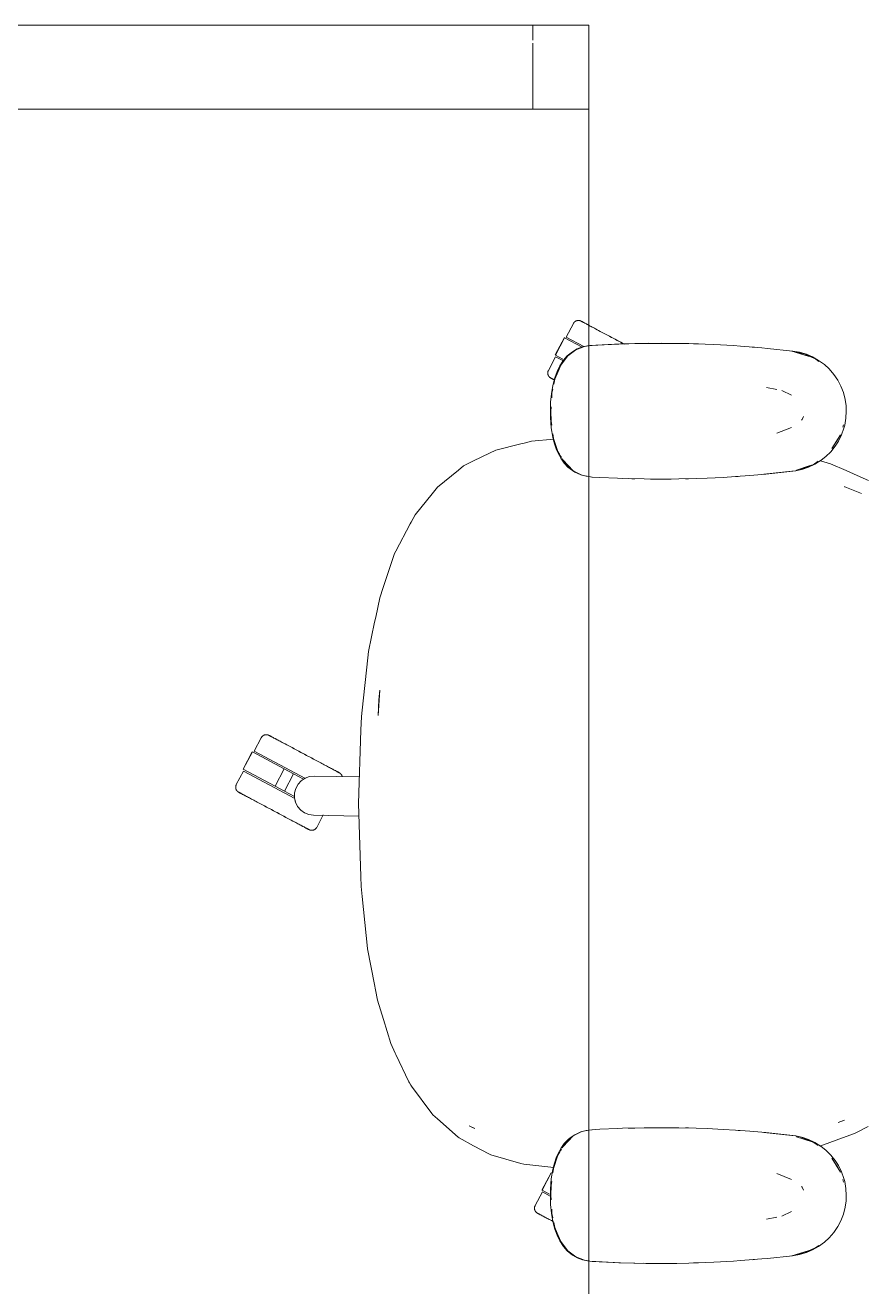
# Model space of a CAD drawing. Header units: millimetres. Extents: x 155927 to 295199, y -4084 to 97293.
# Drawn here: x 162570 to 163170, y 10082 to 10983 of the extents above; entities that cross this region are included whole.
import ezdxf

# ---------------------------------------------------------------- set-up
doc = ezdxf.new("R2010")
doc.units = ezdxf.units.MM
doc.header["$MEASUREMENT"] = 0
doc.layers.add('G-IMPT', color=8, linetype='CONTINUOUS', lineweight=9)
doc.layers.add('I-FURN', color=8, linetype='CONTINUOUS', lineweight=9)

msp = doc.modelspace()

# ---------------------------------------------------------------- linework, layer by layer
at = {"layer": 'G-IMPT'}
for p, q in [((162973.53, 10754.06), (162971.88, 10753.81)), ((162995.31, 10755.15), (162973.53, 10754.06)), ((162994.1, 10755.11), (162973.53, 10754.06)), ((162973.53, 10754.06), (162975.13, 10754.17)), ((162995.31, 10755.15), (162975.13, 10754.17)), ((163015.5, 10755.61), (162994.1, 10755.11)), ((163005.66, 10755.45), (162994.1, 10755.11)), ((162994.1, 10755.11), (162995.31, 10755.15)), ((163015.5, 10755.61), (162995.31, 10755.15)), ((163005.66, 10755.45), (163024.89, 10755.65)), ((163015.5, 10755.61), (163005.66, 10755.45)), ((163035.68, 10755.57), (163005.66, 10755.45)), ((163013.46, 10755.59), (163011.55, 10755.52)), ((163015.5, 10755.57), (163013.46, 10755.59)), ((163035.68, 10755.57), (163015.5, 10755.61)), ((163035.68, 10755.57), (163024.89, 10755.65)), ((163035.68, 10755.57), (163044.1, 10755.4)), ((163055.86, 10755.01), (163044.1, 10755.4)), ((163049.04, 10755.26), (163047.54, 10755.28)), ((163050.97, 10755.15), (163049.04, 10755.26)), ((163055.86, 10755.01), (163061.88, 10754.76)), ((163076.02, 10753.95), (163061.88, 10754.76)), ((162957.84, 10746.76), (162952.63, 10739.97)), ((162954.66, 10743.53), (162957.32, 10746.57)), ((162961.06, 10749.64), (162957.32, 10746.57)), ((162963.47, 10750.93), (162957.84, 10746.76)), ((162964.5, 10751.6), (162961.06, 10749.64)), ((162969.66, 10753.34), (162963.47, 10750.93)), ((162964.5, 10751.6), (162968.14, 10752.99)), ((162969.49, 10753.36), (162968.14, 10752.99)), ((162969.49, 10753.36), (162971.88, 10753.81)), ((162969.66, 10753.34), (162972.83, 10753.82)), ((163081.11, 10753.62), (163076.02, 10753.95)), ((163081.11, 10753.62), (163096.17, 10752.37)), ((163089.29, 10752.97), (163090.97, 10752.8)), ((163096.17, 10752.37), (163100.3, 10752.03)), ((163100.3, 10752.03), (163118.22, 10750.12)), ((163117.71, 10750.12), (163130.17, 10746.29)), ((163117.71, 10750.12), (163121.03, 10749.21)), ((163118.22, 10750.12), (163123.27, 10749.23)), ((163126.68, 10748.08), (163118.28, 10749.99)), ((163130.17, 10746.29), (163121.03, 10749.21)), ((163128.13, 10747.76), (163123.27, 10749.23)), ((163126.68, 10748.08), (163134.74, 10744.34)), ((163132.37, 10745.95), (163128.13, 10747.76)), ((163132.37, 10745.95), (163136.81, 10743.44)), ((162952, 10739.48), (162950.02, 10735.41)), ((162952.63, 10739.97), (162950.79, 10735.58)), ((162952, 10739.48), (162954.66, 10743.53)), ((163136.85, 10742.75), (163134.74, 10744.34)), ((163140.89, 10740.44), (163136.81, 10743.44)), ((163140.89, 10740.44), (163144.33, 10737.28)), ((163147.65, 10733.44), (163144.33, 10737.28)), ((162948.43, 10731.07), (162947, 10725.59)), ((162948.46, 10729.96), (162947.75, 10726.49)), ((162948.43, 10731.07), (162950.02, 10735.41)), ((162948.46, 10729.96), (162950.79, 10735.58)), ((163150.48, 10729.27), (163147.65, 10733.44)), ((163150.48, 10729.27), (163152.67, 10725.11)), ((162946, 10719.66), (162945.44, 10713.51)), ((162946, 10719.66), (162947, 10725.59)), ((162946.42, 10720), (162946.22, 10716.79)), ((162947.03, 10722.98), (162946.42, 10720)), ((163099.51, 10724.15), (163106.94, 10722.58)), ((163117.34, 10718.55), (163110.56, 10721.82)), ((163152.67, 10725.11), (163154.51, 10720.4)), ((163155.77, 10715.53), (163154.51, 10720.4)), ((162945.26, 10707.17), (162945.44, 10713.51)), ((162945.82, 10710.28), (162945.63, 10707.17)), ((163155.77, 10715.53), (163156.42, 10711.02)), ((163156.59, 10707.17), (163156.42, 10711.02)), ((162945.35, 10702.66), (162945.26, 10707.17)), ((162945.35, 10702.66), (162945.92, 10695.35)), ((162945.86, 10700.01), (162945.63, 10707.17)), ((162945.86, 10700.01), (162946.26, 10697.22)), ((163124.96, 10701.12), (163124.66, 10700.67)), ((163125.97, 10703.34), (163124.96, 10701.12)), ((163156.29, 10702.13), (163155.41, 10697.18)), ((163156.59, 10707.17), (163156.29, 10702.13)), ((162947.04, 10688.59), (162945.92, 10695.35)), ((162947.13, 10691.04), (162947.59, 10687.75)), ((163107.01, 10691.45), (163117.43, 10695.6)), ((163153.14, 10690.28), (163154.85, 10695.05)), ((163154.15, 10695.83), (163154.67, 10697.52)), ((163155.41, 10697.18), (163154.85, 10695.05)), ((162906.24, 10679.4), (162924.18, 10683.8)), ((162924.18, 10683.8), (162926.55, 10684.38)), ((162931.84, 10685.68), (162926.55, 10684.38)), ((162947.72, 10687.13), (162931.84, 10685.68)), ((162948.02, 10684.66), (162947.04, 10688.59)), ((162947.59, 10687.75), (162950.62, 10678.35)), ((162948.02, 10684.66), (162949.76, 10679.57)), ((163145.44, 10678.25), (163148.63, 10682.22)), ((163152.49, 10690.38), (163146.17, 10680.43)), ((163150.33, 10686.7), (163146.17, 10680.43)), ((163150.9, 10685.77), (163148.63, 10682.22)), ((163152.49, 10690.38), (163150.33, 10686.7)), ((163153.14, 10690.28), (163150.9, 10685.77)), ((162901.88, 10677.25), (162890.41, 10671.61)), ((162901.88, 10677.25), (162906.24, 10679.4)), ((162949.76, 10679.57), (162951.96, 10674.94)), ((162950.62, 10678.35), (162952.09, 10675.9)), ((162951.96, 10674.94), (162952.77, 10673.56)), ((162952.37, 10675.43), (162953.23, 10673.99)), ((162955.21, 10670.11), (162952.77, 10673.56)), ((162953.7, 10673.21), (162955.58, 10670.05)), ((163141.84, 10674.7), (163138.53, 10672.08)), ((163145.44, 10678.25), (163141.84, 10674.7)), ((162879.59, 10665.11), (162864.64, 10652.94)), ((162879.59, 10665.11), (162883.24, 10668.08)), ((162883.24, 10668.08), (162890.41, 10671.61)), ((162954.39, 10672.14), (162955.67, 10670.67)), ((162954.39, 10672.14), (162961.29, 10664.75)), ((162958.08, 10667.06), (162955.21, 10670.11)), ((162955.58, 10670.05), (162961.29, 10664.75)), ((162955.8, 10670.52), (162958.88, 10666.98)), ((162958.08, 10667.06), (162959.4, 10665.93)), ((162961.29, 10664.75), (162958.88, 10666.98)), ((162962.62, 10663.72), (162959.4, 10665.93)), ((162963.53, 10663.64), (162961.29, 10664.75)), ((163120.53, 10664.55), (163097.57, 10662.1)), ((163097.57, 10662.1), (163117.71, 10664.22)), ((163120.53, 10664.55), (163099.09, 10662.2)), ((163120.53, 10664.55), (163117.71, 10664.22)), ((163120.53, 10664.55), (163125.49, 10665.71)), ((163120.6, 10664.77), (163123.66, 10665.35)), ((163132.88, 10668.95), (163121.03, 10665.14)), ((163130.17, 10668.05), (163121.03, 10665.14)), ((163123.66, 10665.35), (163131.84, 10668.55)), ((163129.62, 10667.16), (163125.49, 10665.71)), ((163134.2, 10669.35), (163129.62, 10667.16)), ((163132.88, 10668.95), (163130.17, 10668.05)), ((163132.17, 10668.68), (163132.88, 10668.95)), ((163132.88, 10668.95), (163136.46, 10671.38)), ((163134.2, 10669.35), (163138.53, 10672.08)), ((163145.36, 10669.63), (163138.21, 10671.7)), ((163145.36, 10669.63), (163156.49, 10664.78)), ((163156.49, 10664.78), (163164.32, 10661.36)), ((162962.62, 10663.72), (162966.95, 10661.74)), ((162963.53, 10663.64), (162967.79, 10661.54)), ((162970.9, 10660.67), (162966.95, 10661.74)), ((162967.79, 10661.54), (162972.83, 10660.6)), ((162972.83, 10660.43), (162970.9, 10660.67)), ((162972.83, 10660.6), (162975.13, 10660.17)), ((162974.91, 10660.17), (162972.83, 10660.43)), ((162980.57, 10659.89), (162974.91, 10660.17)), ((162980.57, 10659.89), (162993.13, 10659.27)), ((162996.68, 10659.15), (162993.13, 10659.27)), ((163012.35, 10658.77), (162996.68, 10659.15)), ((163000.72, 10659.06), (163003.4, 10658.95)), ((163005.62, 10658.95), (163003.4, 10658.95)), ((163012.35, 10658.77), (163016.86, 10658.72)), ((163016.86, 10658.72), (163031.57, 10658.73)), ((163037.04, 10658.8), (163031.57, 10658.73)), ((163037.04, 10658.8), (163049.35, 10659.09)), ((163043.82, 10658.93), (163041.74, 10658.93)), ((163057.23, 10659.39), (163049.35, 10659.09)), ((163057.23, 10659.39), (163068.54, 10659.93)), ((163077.41, 10660.49), (163068.54, 10659.93)), ((163077.41, 10660.49), (163087.69, 10661.22)), ((163079.45, 10660.62), (163077.55, 10660.53)), ((163079.45, 10660.62), (163080.87, 10660.76)), ((163099.09, 10662.2), (163087.69, 10661.22)), ((163164.32, 10661.36), (163172.49, 10657.79)), ((162848.68, 10633.14), (162860.88, 10648.27)), ((162864.64, 10652.94), (162860.88, 10648.27)), ((163155.26, 10653.35), (163155.53, 10653.25)), ((163167.38, 10648.33), (163155.53, 10653.25)), ((162845.24, 10626.63), (162845.97, 10628.01)), ((162848.68, 10633.14), (162845.97, 10628.01)), ((162845.24, 10626.63), (162834.94, 10607.12)), ((162825.92, 10581.38), (162834.07, 10605.46)), ((162834.94, 10607.12), (162834.07, 10605.46)), ((162820.53, 10560.12), (162823.4, 10573.94)), ((162825.92, 10581.38), (162823.4, 10573.94)), ((162819.77, 10556.44), (162815.42, 10535.49)), ((162819.77, 10556.44), (162820.53, 10560.12)), ((162810.8, 10493.63), (162814.93, 10531.08)), ((162815.42, 10535.49), (162814.93, 10531.08)), ((162822.2, 10489.79), (162823.45, 10508.07)), ((162823.45, 10508.07), (162822.84, 10501.13)), ((162810.8, 10493.63), (162810.32, 10489.26)), ((162822.2, 10489.79), (162822.84, 10501.13)), ((162810, 10479.32), (162810.32, 10489.26)), ((162810, 10479.32), (162808.29, 10427.14)), ((162808.29, 10427.14), (162809.91, 10374.97)), ((162809.91, 10374.97), (162810.13, 10367.71)), ((162810.87, 10360.65), (162810.13, 10367.71)), ((162814.69, 10323.65), (162810.87, 10360.65)), ((162814.69, 10323.65), (162814.78, 10323.19)), ((162819.64, 10297.81), (162814.78, 10323.19)), ((162819.64, 10297.81), (162820.35, 10294.15)), ((162821.81, 10286.55), (162820.35, 10294.15)), ((162826, 10272.94), (162821.81, 10286.55)), ((162831.32, 10255.67), (162826, 10272.94)), ((162831.32, 10255.67), (162834.51, 10248.9)), ((162834.94, 10247.98), (162834.51, 10248.9)), ((162844.21, 10228.34), (162834.94, 10247.98)), ((162844.21, 10228.34), (162844.63, 10227.63)), ((162845.57, 10226.06), (162844.63, 10227.63)), ((162846.03, 10225.29), (162845.57, 10226.06)), ((162846.03, 10225.29), (162860.6, 10205.79)), ((162860.6, 10205.79), (162861.33, 10204.82)), ((162864.59, 10201.95), (162861.33, 10204.82)), ((162864.59, 10201.95), (162879.37, 10188.93)), ((162887.34, 10196.96), (162891.23, 10195)), ((162887.34, 10196.96), (162889.64, 10195.78)), ((162889.64, 10195.78), (162891.23, 10195)), ((163012.35, 10195.57), (163016.86, 10195.62)), ((163016.86, 10195.62), (163031.57, 10195.61)), ((163037.04, 10195.54), (163031.57, 10195.61)), ((163155.27, 10200.92), (163150.8, 10199.29)), ((163150.8, 10199.29), (163154.68, 10200.66)), ((163155.27, 10200.92), (163154.68, 10200.66)), ((163172.21, 10196.58), (163164.3, 10192.44)), ((162879.37, 10188.93), (162880.04, 10188.35)), ((162890.47, 10182.76), (162880.04, 10188.35)), ((162954.39, 10182.2), (162961.29, 10189.59)), ((162958.08, 10187.28), (162955.21, 10184.23)), ((162955.58, 10184.29), (162961.29, 10189.59)), ((162955.8, 10183.82), (162958.88, 10187.36)), ((162958.08, 10187.28), (162959.4, 10188.41)), ((162961.29, 10189.59), (162958.88, 10187.36)), ((162962.62, 10190.62), (162959.4, 10188.41)), ((162963.53, 10190.7), (162961.29, 10189.59)), ((162962.62, 10190.62), (162966.95, 10192.6)), ((162963.53, 10190.7), (162967.79, 10192.8)), ((162970.9, 10193.67), (162966.95, 10192.6)), ((162967.79, 10192.8), (162972.83, 10193.74)), ((162972.83, 10193.91), (162970.9, 10193.67)), ((162972.83, 10193.74), (162975.13, 10194.17)), ((162974.91, 10194.17), (162972.83, 10193.91)), ((162980.57, 10194.45), (162974.91, 10194.17)), ((162980.57, 10194.45), (162993.13, 10195.07)), ((162996.68, 10195.19), (162993.13, 10195.07)), ((163012.35, 10195.57), (162996.68, 10195.19)), ((163000.72, 10195.28), (163003.4, 10195.39)), ((163005.62, 10195.39), (163003.4, 10195.39)), ((163037.04, 10195.54), (163049.35, 10195.25)), ((163043.82, 10195.41), (163041.74, 10195.41)), ((163057.23, 10194.95), (163049.35, 10195.25)), ((163057.23, 10194.95), (163068.54, 10194.41)), ((163077.41, 10193.85), (163068.54, 10194.41)), ((163077.41, 10193.85), (163087.69, 10193.12)), ((163079.45, 10193.72), (163077.55, 10193.81)), ((163079.45, 10193.72), (163080.87, 10193.58)), ((163099.09, 10192.14), (163087.69, 10193.12)), ((163120.53, 10189.79), (163097.57, 10192.24)), ((163097.57, 10192.24), (163117.71, 10190.12)), ((163120.53, 10189.79), (163099.09, 10192.14)), ((163120.53, 10189.79), (163117.71, 10190.12)), ((163120.53, 10189.79), (163125.49, 10188.63)), ((163120.6, 10189.57), (163123.66, 10188.99)), ((163132.88, 10185.39), (163121.03, 10189.2)), ((163130.17, 10186.29), (163121.03, 10189.2)), ((163123.66, 10188.99), (163131.84, 10185.79)), ((163129.62, 10187.18), (163125.49, 10188.63)), ((163134.2, 10184.99), (163129.62, 10187.18)), ((163137.63, 10182.38), (163156.57, 10189.33)), ((163156.57, 10189.33), (163162.54, 10191.52)), ((163164.3, 10192.44), (163162.54, 10191.52)), ((162901.71, 10176.75), (162890.47, 10182.76)), ((162949.76, 10174.77), (162951.96, 10179.4)), ((162950.62, 10175.99), (162952.09, 10178.44)), ((162951.96, 10179.4), (162952.77, 10180.78)), ((162952.37, 10178.91), (162953.23, 10180.35)), ((162955.21, 10184.23), (162952.77, 10180.78)), ((162953.7, 10181.13), (162955.58, 10184.29)), ((162954.39, 10182.2), (162955.67, 10183.67)), ((163132.88, 10185.39), (163130.17, 10186.29)), ((163132.17, 10185.66), (163132.88, 10185.39)), ((163132.88, 10185.39), (163136.46, 10182.96)), ((163134.2, 10184.99), (163138.53, 10182.26)), ((163141.84, 10179.64), (163138.53, 10182.26)), ((163145.44, 10176.09), (163141.84, 10179.64)), ((162902.82, 10176.16), (162901.71, 10176.75)), ((162924.17, 10170.15), (162902.82, 10176.16)), ((162924.17, 10170.15), (162926.43, 10169.51)), ((162947.71, 10167.1), (162926.43, 10169.51)), ((162948.02, 10169.68), (162947.04, 10165.75)), ((162947.59, 10166.59), (162950.62, 10175.99)), ((162948.02, 10169.68), (162949.76, 10174.77)), ((163145.44, 10176.09), (163148.63, 10172.12)), ((163152.49, 10163.96), (163146.17, 10173.91)), ((163150.33, 10167.64), (163146.17, 10173.91)), ((163150.9, 10168.57), (163148.63, 10172.12)), ((162947.04, 10165.75), (162945.92, 10158.99)), ((162947.13, 10163.3), (162947.59, 10166.59)), ((163107.01, 10162.89), (163117.43, 10158.74)), ((163152.49, 10163.96), (163150.33, 10167.64)), ((163153.14, 10164.06), (163150.9, 10168.57)), ((163153.14, 10164.06), (163154.85, 10159.29)), ((162945.35, 10151.68), (162945.26, 10147.17)), ((162945.35, 10151.68), (162945.92, 10158.99)), ((162945.86, 10154.33), (162945.63, 10147.17)), ((162945.86, 10154.33), (162946.26, 10157.12)), ((163124.96, 10153.22), (163124.66, 10153.67)), ((163125.97, 10150.99), (163124.96, 10153.22)), ((163154.15, 10158.51), (163154.67, 10156.82)), ((163155.41, 10157.16), (163154.85, 10159.29)), ((163156.29, 10152.21), (163155.41, 10157.16)), ((163156.59, 10147.17), (163156.29, 10152.21)), ((162945.26, 10147.17), (162945.44, 10140.83)), ((162945.82, 10144.06), (162945.63, 10147.17)), ((163155.77, 10138.81), (163156.42, 10143.32)), ((163156.59, 10147.17), (163156.42, 10143.32)), ((162946, 10134.68), (162945.44, 10140.83)), ((162946, 10134.68), (162947, 10128.75)), ((162946.42, 10134.34), (162946.22, 10137.55)), ((162947.03, 10131.36), (162946.42, 10134.34)), ((163117.34, 10135.79), (163110.56, 10132.52)), ((163152.67, 10129.23), (163154.51, 10133.94)), ((163155.77, 10138.81), (163154.51, 10133.94)), ((162948.43, 10123.27), (162947, 10128.75)), ((162948.46, 10124.38), (162947.75, 10127.85)), ((162948.46, 10124.38), (162950.79, 10118.76)), ((163099.51, 10130.19), (163106.94, 10131.76)), ((163150.48, 10125.07), (163147.65, 10120.9)), ((163150.48, 10125.07), (163152.67, 10129.23)), ((162948.43, 10123.27), (162950.02, 10118.93)), ((162952, 10114.86), (162950.02, 10118.93)), ((162952.63, 10114.36), (162950.79, 10118.76)), ((162952, 10114.86), (162954.66, 10110.81)), ((163140.89, 10113.9), (163144.33, 10117.06)), ((163147.65, 10120.9), (163144.33, 10117.06)), ((162957.84, 10107.58), (162952.63, 10114.36)), ((162954.66, 10110.81), (162957.32, 10107.77)), ((162961.06, 10104.7), (162957.32, 10107.77)), ((162963.47, 10103.41), (162957.84, 10107.58)), ((163117.71, 10104.22), (163130.17, 10108.05)), ((163126.68, 10106.26), (163118.28, 10104.35)), ((163130.17, 10108.05), (163121.03, 10105.13)), ((163128.13, 10106.58), (163123.27, 10105.11)), ((163126.68, 10106.26), (163134.74, 10110)), ((163132.37, 10108.39), (163128.13, 10106.58)), ((163132.37, 10108.39), (163136.81, 10110.9)), ((163136.85, 10111.59), (163134.74, 10110)), ((163140.89, 10113.9), (163136.81, 10110.9)), ((162964.5, 10102.74), (162961.06, 10104.7)), ((162969.66, 10101), (162963.47, 10103.41)), ((162964.5, 10102.74), (162968.14, 10101.35)), ((162969.49, 10100.98), (162968.14, 10101.35)), ((162969.49, 10100.98), (162971.88, 10100.53)), ((162969.66, 10101), (162972.83, 10100.52)), ((162973.53, 10100.28), (162971.88, 10100.53)), ((162994.1, 10099.23), (162973.53, 10100.28)), ((162995.31, 10099.19), (162973.53, 10100.28)), ((162973.53, 10100.28), (162975.13, 10100.17)), ((162995.31, 10099.19), (162975.13, 10100.17)), ((163015.5, 10098.73), (162994.1, 10099.23)), ((163005.66, 10098.89), (162994.1, 10099.23)), ((162994.1, 10099.23), (162995.31, 10099.19)), ((163015.5, 10098.73), (162995.31, 10099.19)), ((163035.68, 10098.77), (163005.66, 10098.89)), ((163015.5, 10098.73), (163005.66, 10098.89)), ((163005.66, 10098.89), (163024.89, 10098.69)), ((163013.46, 10098.75), (163011.55, 10098.82)), ((163015.5, 10098.77), (163013.46, 10098.75)), ((163035.68, 10098.77), (163015.5, 10098.73)), ((163035.68, 10098.77), (163024.89, 10098.69)), ((163035.68, 10098.77), (163044.1, 10098.94)), ((163055.86, 10099.33), (163044.1, 10098.94)), ((163049.04, 10099.08), (163047.54, 10099.06)), ((163050.97, 10099.19), (163049.04, 10099.08)), ((163055.86, 10099.33), (163061.88, 10099.58)), ((163076.02, 10100.39), (163061.88, 10099.58)), ((163081.11, 10100.72), (163076.02, 10100.39)), ((163081.11, 10100.72), (163096.17, 10101.97)), ((163089.29, 10101.37), (163090.97, 10101.54)), ((163096.17, 10101.97), (163100.3, 10102.31)), ((163100.3, 10102.31), (163118.22, 10104.22)), ((163117.71, 10104.22), (163121.03, 10105.13)), ((163118.22, 10104.22), (163123.27, 10105.11))]:
    msp.add_line(p, q, dxfattribs=at)
at = {"layer": 'I-FURN'}
for p, q in [((162172.83, 10982.71), (162972.83, 10982.71)), ((162972.83, 10982.71), (162172.83, 10982.71)), ((162172.83, 10982.71), (162972.83, 10982.71)), ((162932.83, 10982.71), (162212.83, 10982.71)), ((162972.83, 10982.71), (162932.83, 10982.71)), ((162932.83, 10972.13), (162932.83, 10982.71)), ((162932.83, 10972.13), (162932.83, 10982.71)), ((162972.83, 10922.71), (162972.83, 10982.71)), ((162972.83, 10982.71), (162972.83, 10922.71)), ((162972.83, 9382.71), (162972.83, 10982.71)), ((162972.83, 10982.71), (162972.83, 9382.71)), ((162932.83, 10922.71), (162932.83, 10969.81)), ((162932.83, 10922.71), (162932.83, 10969.81)), ((162212.83, 10922.71), (162932.83, 10922.71)), ((162972.83, 10922.71), (162537.83, 10922.71)), ((162932.83, 10922.71), (162972.83, 10922.71)), ((162961.7, 10769.8), (162956.55, 10760.12)), ((162961.7, 10769.8), (162961.78, 10769.94)), ((162961.78, 10769.94), (162961.86, 10770.08)), ((162961.86, 10770.08), (162961.95, 10770.21)), ((162961.95, 10770.21), (162962.04, 10770.35)), ((162962.04, 10770.35), (162962.14, 10770.47)), ((162962.14, 10770.47), (162962.25, 10770.59)), ((162962.25, 10770.59), (162962.36, 10770.71)), ((162962.36, 10770.71), (162962.47, 10770.83)), ((162962.47, 10770.83), (162962.59, 10770.93)), ((162962.59, 10770.93), (162962.71, 10771.04)), ((162962.71, 10771.04), (162962.84, 10771.14)), ((162962.84, 10771.14), (162962.97, 10771.23)), ((162962.97, 10771.23), (162963.11, 10771.32)), ((162963.11, 10771.32), (162963.25, 10771.4)), ((162963.25, 10771.4), (162963.39, 10771.48)), ((162963.39, 10771.48), (162963.53, 10771.55)), ((162963.53, 10771.55), (162963.68, 10771.62)), ((162963.68, 10771.62), (162963.83, 10771.68)), ((162963.83, 10771.68), (162963.98, 10771.73)), ((162963.98, 10771.73), (162964.13, 10771.78)), ((162964.13, 10771.78), (162964.29, 10771.82)), ((162964.29, 10771.82), (162964.45, 10771.86)), ((162964.45, 10771.86), (162964.6, 10771.89)), ((162964.6, 10771.89), (162964.76, 10771.91)), ((162964.76, 10771.91), (162964.92, 10771.93)), ((162964.92, 10771.93), (162965.09, 10771.94)), ((162965.09, 10771.94), (162965.25, 10771.94)), ((162965.25, 10771.94), (162965.41, 10771.94)), ((162965.41, 10771.94), (162965.57, 10771.93)), ((162965.57, 10771.93), (162965.73, 10771.91)), ((162965.73, 10771.91), (162965.89, 10771.89)), ((162965.89, 10771.89), (162966.05, 10771.86)), ((162966.05, 10771.86), (162966.2, 10771.83)), ((162966.2, 10771.83), (162966.36, 10771.79)), ((162966.36, 10771.79), (162966.51, 10771.74)), ((162966.51, 10771.74), (162966.67, 10771.69)), ((162966.67, 10771.69), (162966.82, 10771.63)), ((162966.82, 10771.63), (162966.96, 10771.56)), ((162966.96, 10771.56), (162967.11, 10771.49)), ((162967.11, 10771.49), (162967.15, 10771.47)), ((162967.15, 10771.47), (162967.17, 10771.46)), ((162967.19, 10771.44), (162967.15, 10771.47)), ((162967.15, 10771.47), (162967.15, 10771.47)), ((162967.17, 10771.46), (162967.23, 10771.43)), ((162967.28, 10771.4), (162967.19, 10771.44)), ((162967.23, 10771.43), (162967.33, 10771.37)), ((162967.4, 10771.34), (162967.28, 10771.4)), ((162967.33, 10771.37), (162967.47, 10771.3)), ((162967.56, 10771.25), (162967.4, 10771.34)), ((162967.47, 10771.3), (162967.65, 10771.2)), ((162967.76, 10771.14), (162967.56, 10771.25)), ((162967.65, 10771.2), (162967.87, 10771.09)), ((162968, 10771.01), (162967.76, 10771.14)), ((162967.87, 10771.09), (162968.13, 10770.95)), ((162968.28, 10770.87), (162968, 10771.01)), ((162968.13, 10770.95), (162968.42, 10770.79)), ((162968.6, 10770.7), (162968.28, 10770.87)), ((162968.42, 10770.79), (162968.76, 10770.61)), ((162968.96, 10770.51), (162968.6, 10770.7)), ((162968.76, 10770.61), (162969.13, 10770.41)), ((162969.35, 10770.3), (162968.96, 10770.51)), ((162969.13, 10770.41), (162969.54, 10770.2)), ((162969.78, 10770.07), (162969.35, 10770.3)), ((162969.54, 10770.2), (162969.99, 10769.96)), ((162970.24, 10769.82), (162969.78, 10770.07)), ((162969.99, 10769.96), (162970.47, 10769.7)), ((162970.74, 10769.56), (162970.24, 10769.82)), ((162970.47, 10769.7), (162970.99, 10769.43)), ((162971.28, 10769.27), (162970.74, 10769.56)), ((162970.99, 10769.43), (162971.54, 10769.13)), ((162971.85, 10768.97), (162971.28, 10769.27)), ((162971.54, 10769.13), (162972.12, 10768.82)), ((162972.45, 10768.65), (162971.85, 10768.97)), ((162973.08, 10768.31), (162972.45, 10768.65)), ((162973.75, 10767.96), (162973.08, 10768.31)), ((162974.44, 10767.59), (162973.75, 10767.96)), ((162975.16, 10767.21), (162974.44, 10767.59)), ((162975.91, 10766.81), (162975.16, 10767.21)), ((162976.69, 10766.39), (162975.91, 10766.81)), ((162977.49, 10765.97), (162976.69, 10766.39)), ((162978.32, 10765.53), (162977.49, 10765.97)), ((162977.87, 10765.77), (162978.7, 10765.32)), ((162979.16, 10765.08), (162978.32, 10765.53)), ((162978.7, 10765.32), (162979.56, 10764.87)), ((162980.03, 10764.62), (162979.16, 10765.08)), ((162979.56, 10764.87), (162980.44, 10764.4)), ((162980.92, 10764.15), (162980.03, 10764.62)), ((162980.44, 10764.4), (162981.33, 10763.93)), ((162981.82, 10763.67), (162980.92, 10764.15)), ((162981.33, 10763.93), (162982.25, 10763.44)), ((162982.75, 10763.17), (162981.82, 10763.67)), ((162982.25, 10763.44), (162983.18, 10762.95)), ((162983.68, 10762.68), (162982.75, 10763.17)), ((162955.25, 10759.67), (162948.68, 10747.31)), ((162948.85, 10747.22), (162955.42, 10759.58)), ((162955.42, 10759.58), (162967.93, 10752.93)), ((162969.21, 10753.38), (162956.55, 10760.12)), ((162983.18, 10762.95), (162984.12, 10762.44)), ((162984.64, 10762.17), (162983.68, 10762.68)), ((162984.12, 10762.44), (162985.08, 10761.94)), ((162985.6, 10761.66), (162984.64, 10762.17)), ((162985.08, 10761.94), (162986.05, 10761.42)), ((162986.57, 10761.14), (162985.6, 10761.66)), ((162986.05, 10761.42), (162987.02, 10760.9)), ((162987.56, 10760.62), (162986.57, 10761.14)), ((162987.02, 10760.9), (162988.01, 10760.37)), ((162988.55, 10760.09), (162987.56, 10760.62)), ((162988.01, 10760.37), (162989.01, 10759.85)), ((162989.54, 10759.56), (162988.55, 10760.09)), ((162989.01, 10759.85), (162990.01, 10759.31)), ((162990.55, 10759.03), (162989.54, 10759.56)), ((162990.01, 10759.31), (162991.01, 10758.78)), ((162991.55, 10758.49), (162990.55, 10759.03)), ((162991.01, 10758.78), (162992.01, 10758.25)), ((162992.56, 10757.96), (162991.55, 10758.49)), ((162992.01, 10758.25), (162993.02, 10757.71)), ((162993.56, 10757.42), (162992.56, 10757.96)), ((162993.02, 10757.71), (162994.02, 10757.18)), ((162994.56, 10756.89), (162993.56, 10757.42)), ((162994.02, 10757.18), (162995.02, 10756.65)), ((162995.56, 10756.36), (162994.56, 10756.89)), ((162995.02, 10756.65), (162996.02, 10756.12)), ((162996.56, 10755.83), (162995.56, 10756.36)), ((162996.02, 10756.12), (162997.01, 10755.59)), ((162997.54, 10755.31), (162996.56, 10755.83)), ((162997.01, 10755.59), (162998, 10755.07)), ((162949.04, 10745.99), (162943.89, 10736.3)), ((162954.14, 10744.41), (162948.85, 10747.22)), ((162954.23, 10743.23), (162949.04, 10745.99)), ((162943.73, 10735.97), (162943.79, 10736.12)), ((162943.79, 10736.12), (162943.86, 10736.27)), ((162943.86, 10736.27), (162943.89, 10736.3)), ((162943.41, 10734.4), (162943.42, 10734.56)), ((162943.42, 10734.24), (162943.41, 10734.4)), ((162943.42, 10734.56), (162943.43, 10734.73)), ((162943.43, 10734.08), (162943.42, 10734.24)), ((162943.43, 10734.73), (162943.44, 10734.89)), ((162943.44, 10733.92), (162943.43, 10734.08)), ((162943.44, 10734.89), (162943.46, 10735.05)), ((162943.47, 10733.76), (162943.44, 10733.92)), ((162943.46, 10735.05), (162943.49, 10735.2)), ((162943.5, 10733.6), (162943.47, 10733.76)), ((162943.49, 10735.2), (162943.53, 10735.36)), ((162943.53, 10733.45), (162943.5, 10733.6)), ((162943.53, 10735.36), (162943.57, 10735.52)), ((162943.57, 10733.29), (162943.53, 10733.45)), ((162943.57, 10735.52), (162943.62, 10735.67)), ((162943.62, 10733.14), (162943.57, 10733.29)), ((162943.62, 10735.67), (162943.67, 10735.82)), ((162943.67, 10732.98), (162943.62, 10733.14)), ((162943.67, 10735.82), (162943.73, 10735.97)), ((162943.73, 10732.83), (162943.67, 10732.98)), ((162943.8, 10732.69), (162943.73, 10732.83)), ((162943.87, 10732.54), (162943.8, 10732.69)), ((162943.95, 10732.4), (162943.87, 10732.54)), ((162944.03, 10732.26), (162943.95, 10732.4)), ((162944.12, 10732.13), (162944.03, 10732.26)), ((162944.22, 10732), (162944.12, 10732.13)), ((162944.32, 10731.87), (162944.22, 10732)), ((162944.42, 10731.75), (162944.32, 10731.87)), ((162944.53, 10731.63), (162944.42, 10731.75)), ((162944.64, 10731.51), (162944.53, 10731.63)), ((162944.76, 10731.4), (162944.64, 10731.51)), ((162944.88, 10731.3), (162944.76, 10731.4)), ((162945.01, 10731.2), (162944.88, 10731.3)), ((162945.14, 10731.11), (162945.01, 10731.2)), ((162945.27, 10731.02), (162945.14, 10731.11)), ((162945.41, 10730.93), (162945.27, 10731.02)), ((162945.55, 10730.85), (162945.41, 10730.93)), ((162945.56, 10730.85), (162945.55, 10730.85)), ((162945.55, 10730.85), (162945.57, 10730.84)), ((162945.6, 10730.83), (162945.56, 10730.85)), ((162945.57, 10730.84), (162945.63, 10730.81)), ((162945.68, 10730.78), (162945.6, 10730.83)), ((162945.63, 10730.81), (162945.73, 10730.76)), ((162945.8, 10730.72), (162945.68, 10730.78)), ((162945.73, 10730.76), (162945.87, 10730.68)), ((162945.96, 10730.63), (162945.8, 10730.72)), ((162945.87, 10730.68), (162946.05, 10730.59)), ((162946.17, 10730.53), (162945.96, 10730.63)), ((162946.05, 10730.59), (162946.27, 10730.47)), ((162946.41, 10730.4), (162946.17, 10730.53)), ((162946.27, 10730.47), (162946.53, 10730.33)), ((162946.69, 10730.25), (162946.41, 10730.4)), ((162946.53, 10730.33), (162946.83, 10730.17)), ((162947, 10730.08), (162946.69, 10730.25)), ((162946.83, 10730.17), (162947.16, 10730)), ((162947.36, 10729.89), (162947, 10730.08)), ((162947.16, 10730), (162947.54, 10729.8)), ((162947.75, 10729.68), (162947.36, 10729.89)), ((162947.54, 10729.8), (162947.95, 10729.58)), ((162948.18, 10729.45), (162947.75, 10729.68)), ((162739.29, 10474.73), (162739.39, 10474.86)), ((162739.39, 10474.86), (162739.5, 10474.97)), ((162739.5, 10474.97), (162739.62, 10475.09)), ((162739.62, 10475.09), (162739.74, 10475.2)), ((162739.74, 10475.2), (162739.86, 10475.3)), ((162739.86, 10475.3), (162739.99, 10475.4)), ((162739.99, 10475.4), (162740.12, 10475.49)), ((162740.12, 10475.49), (162740.25, 10475.58)), ((162740.25, 10475.58), (162740.39, 10475.67)), ((162740.39, 10475.67), (162740.53, 10475.74)), ((162740.53, 10475.74), (162740.68, 10475.81)), ((162740.68, 10475.81), (162740.82, 10475.88)), ((162740.82, 10475.88), (162740.97, 10475.94)), ((162740.97, 10475.94), (162741.12, 10475.99)), ((162741.12, 10475.99), (162741.28, 10476.04)), ((162741.28, 10476.04), (162741.43, 10476.08)), ((162741.43, 10476.08), (162741.59, 10476.12)), ((162741.59, 10476.12), (162741.75, 10476.15)), ((162741.75, 10476.15), (162741.91, 10476.17)), ((162741.91, 10476.17), (162742.07, 10476.19)), ((162742.07, 10476.19), (162742.23, 10476.2)), ((162742.23, 10476.2), (162742.39, 10476.2)), ((162742.39, 10476.2), (162742.55, 10476.2)), ((162742.55, 10476.2), (162742.71, 10476.19)), ((162742.71, 10476.19), (162742.87, 10476.17)), ((162742.87, 10476.17), (162743.03, 10476.15)), ((162743.03, 10476.15), (162743.19, 10476.12)), ((162743.19, 10476.12), (162743.35, 10476.09)), ((162743.35, 10476.09), (162743.51, 10476.05)), ((162743.51, 10476.05), (162743.66, 10476)), ((162743.66, 10476), (162743.81, 10475.95)), ((162743.81, 10475.95), (162743.96, 10475.89)), ((162743.96, 10475.89), (162744.11, 10475.82)), ((162744.11, 10475.82), (162744.25, 10475.75)), ((162744.25, 10475.75), (162744.29, 10475.73)), ((162744.29, 10475.73), (162744.31, 10475.72)), ((162744.3, 10475.73), (162744.29, 10475.73)), ((162744.34, 10475.7), (162744.3, 10475.73)), ((162744.31, 10475.72), (162744.37, 10475.69)), ((162744.42, 10475.66), (162744.34, 10475.7)), ((162744.37, 10475.69), (162744.47, 10475.63)), ((162744.54, 10475.6), (162744.42, 10475.66)), ((162744.47, 10475.63), (162744.61, 10475.56)), ((162744.71, 10475.51), (162744.54, 10475.6)), ((162744.61, 10475.56), (162744.79, 10475.46)), ((162744.91, 10475.4), (162744.71, 10475.51)), ((162744.79, 10475.46), (162745.01, 10475.35)), ((162745.15, 10475.28), (162744.91, 10475.4)), ((162745.01, 10475.35), (162745.27, 10475.21)), ((162745.43, 10475.13), (162745.15, 10475.28)), ((162745.27, 10475.21), (162745.57, 10475.05)), ((162745.74, 10474.96), (162745.43, 10475.13)), ((162745.57, 10475.05), (162745.9, 10474.87)), ((162746.1, 10474.77), (162745.74, 10474.96)), ((162745.9, 10474.87), (162746.28, 10474.68)), ((162738.84, 10474.06), (162733.69, 10464.38)), ((162738.84, 10474.06), (162738.92, 10474.2)), ((162738.92, 10474.2), (162739, 10474.34)), ((162739, 10474.34), (162739.09, 10474.48)), ((162739.09, 10474.48), (162739.19, 10474.61)), ((162739.19, 10474.61), (162739.29, 10474.73)), ((162746.49, 10474.56), (162746.1, 10474.77)), ((162746.28, 10474.68), (162746.69, 10474.46)), ((162746.92, 10474.33), (162746.49, 10474.56)), ((162746.69, 10474.46), (162747.13, 10474.22)), ((162747.39, 10474.08), (162746.92, 10474.33)), ((162747.13, 10474.22), (162747.61, 10473.96)), ((162747.89, 10473.82), (162747.39, 10474.08)), ((162747.61, 10473.96), (162748.13, 10473.69)), ((162748.43, 10473.53), (162747.89, 10473.82)), ((162748.13, 10473.69), (162748.68, 10473.4)), ((162748.99, 10473.23), (162748.43, 10473.53)), ((162748.68, 10473.4), (162749.27, 10473.09)), ((162749.6, 10472.91), (162748.99, 10473.23)), ((162750.23, 10472.57), (162749.6, 10472.91)), ((162750.89, 10472.22), (162750.23, 10472.57)), ((162751.59, 10471.85), (162750.89, 10472.22)), ((162752.31, 10471.47), (162751.59, 10471.85)), ((162753.06, 10471.07), (162752.31, 10471.47)), ((162753.84, 10470.66), (162753.06, 10471.07)), ((162754.64, 10470.23), (162753.84, 10470.66)), ((162755.46, 10469.79), (162754.64, 10470.23)), ((162755.01, 10470.03), (162755.85, 10469.59)), ((162756.31, 10469.34), (162755.46, 10469.79)), ((162755.85, 10469.59), (162756.7, 10469.13)), ((162757.18, 10468.88), (162756.31, 10469.34)), ((162756.7, 10469.13), (162757.58, 10468.66)), ((162758.06, 10468.41), (162757.18, 10468.88)), ((162757.58, 10468.66), (162758.48, 10468.19)), ((162758.97, 10467.93), (162758.06, 10468.41)), ((162758.48, 10468.19), (162759.39, 10467.7)), ((162759.89, 10467.44), (162758.97, 10467.93)), ((162759.39, 10467.7), (162760.32, 10467.21)), ((162760.83, 10466.94), (162759.89, 10467.44)), ((162760.32, 10467.21), (162761.27, 10466.71)), ((162761.78, 10466.43), (162760.83, 10466.94)), ((162761.27, 10466.71), (162762.22, 10466.2)), ((162762.74, 10465.92), (162761.78, 10466.43)), ((162762.22, 10466.2), (162763.19, 10465.68)), ((162763.72, 10465.4), (162762.74, 10465.92)), ((162732.4, 10463.93), (162725.83, 10451.57)), ((162726, 10451.48), (162732.57, 10463.84)), ((162732.57, 10463.84), (162755.28, 10451.77)), ((162770.44, 10444.84), (162733.69, 10464.38)), ((162763.19, 10465.68), (162764.17, 10465.16)), ((162764.7, 10464.88), (162763.72, 10465.4)), ((162764.17, 10465.16), (162765.16, 10464.64)), ((162765.69, 10464.35), (162764.7, 10464.88)), ((162765.16, 10464.64), (162766.15, 10464.11)), ((162766.69, 10463.82), (162765.69, 10464.35)), ((162766.15, 10464.11), (162767.15, 10463.58)), ((162767.69, 10463.29), (162766.69, 10463.82)), ((162767.15, 10463.58), (162768.15, 10463.04)), ((162768.7, 10462.75), (162767.69, 10463.29)), ((162768.15, 10463.04), (162769.16, 10462.51)), ((162769.7, 10462.22), (162768.7, 10462.75)), ((162769.16, 10462.51), (162770.16, 10461.97)), ((162770.71, 10461.69), (162769.7, 10462.22)), ((162770.16, 10461.97), (162771.17, 10461.44)), ((162771.71, 10461.15), (162770.71, 10461.69)), ((162771.17, 10461.44), (162772.17, 10460.91)), ((162772.71, 10460.62), (162771.71, 10461.15)), ((162772.17, 10460.91), (162773.17, 10460.38)), ((162773.7, 10460.09), (162772.71, 10460.62)), ((162773.17, 10460.38), (162774.16, 10459.85)), ((162774.69, 10459.57), (162773.7, 10460.09)), ((162774.16, 10459.85), (162775.14, 10459.33)), ((162775.67, 10459.05), (162774.69, 10459.57)), ((162775.14, 10459.33), (162776.12, 10458.81)), ((162776.64, 10458.53), (162775.67, 10459.05)), ((162776.12, 10458.81), (162777.08, 10458.3)), ((162777.59, 10458.02), (162776.64, 10458.53)), ((162777.08, 10458.3), (162778.03, 10457.79)), ((162778.54, 10457.52), (162777.59, 10458.02)), ((162778.03, 10457.79), (162778.97, 10457.29)), ((162779.47, 10457.03), (162778.54, 10457.52)), ((162778.97, 10457.29), (162779.89, 10456.8)), ((162780.38, 10456.54), (162779.47, 10457.03)), ((162779.89, 10456.8), (162780.8, 10456.32)), ((162726.18, 10450.25), (162721.03, 10440.57)), ((162748.7, 10439.41), (162726, 10451.48)), ((162762.9, 10430.73), (162726.18, 10450.25)), ((162748.7, 10439.41), (162755.28, 10451.77)), ((162755.28, 10451.77), (162761.92, 10448.24)), ((162755.35, 10435.88), (162761.92, 10448.24)), ((162761.92, 10448.24), (162769.06, 10444.44)), ((162781.28, 10456.06), (162780.38, 10456.54)), ((162782.15, 10455.6), (162781.28, 10456.06)), ((162783.01, 10455.14), (162782.15, 10455.6)), ((162783.85, 10454.7), (162783.01, 10455.14)), ((162784.66, 10454.27), (162783.85, 10454.7)), ((162785.45, 10453.85), (162784.66, 10454.27)), ((162786.21, 10453.44), (162785.45, 10453.85)), ((162786.94, 10453.05), (162786.21, 10453.44)), ((162787.65, 10452.68), (162786.94, 10453.05)), ((162788.33, 10452.32), (162787.65, 10452.68)), ((162788.98, 10451.97), (162788.33, 10452.32)), ((162789.59, 10451.64), (162788.98, 10451.97)), ((162790.18, 10451.33), (162789.59, 10451.64)), ((162789.86, 10451.5), (162790.43, 10451.2)), ((162790.73, 10451.04), (162790.18, 10451.33)), ((162790.43, 10451.2), (162790.97, 10450.91)), ((162791.24, 10450.77), (162790.73, 10451.04)), ((162790.97, 10450.91), (162791.47, 10450.65)), ((162791.73, 10450.51), (162791.24, 10450.77)), ((162791.47, 10450.65), (162791.94, 10450.4)), ((162792.17, 10450.27), (162791.73, 10450.51)), ((162791.94, 10450.4), (162792.37, 10450.17)), ((162792.58, 10450.05), (162792.17, 10450.27)), ((162792.37, 10450.17), (162792.76, 10449.96)), ((162792.96, 10449.86), (162792.58, 10450.05)), ((162792.76, 10449.96), (162793.11, 10449.77)), ((162793.29, 10449.68), (162792.96, 10449.86)), ((162793.11, 10449.77), (162793.43, 10449.6)), ((162793.59, 10449.52), (162793.29, 10449.68)), ((162793.43, 10449.6), (162793.71, 10449.45)), ((162793.85, 10449.38), (162793.59, 10449.52)), ((162793.71, 10449.45), (162793.95, 10449.33)), ((162794.07, 10449.27), (162793.85, 10449.38)), ((162793.95, 10449.33), (162794.15, 10449.22)), ((162794.25, 10449.17), (162794.07, 10449.27)), ((162794.15, 10449.22), (162794.32, 10449.13)), ((162794.39, 10449.1), (162794.25, 10449.17)), ((162794.32, 10449.13), (162794.44, 10449.07)), ((162794.49, 10449.04), (162794.39, 10449.1)), ((162794.44, 10449.07), (162794.52, 10449.02)), ((162794.55, 10449.01), (162794.49, 10449.04)), ((162794.52, 10449.02), (162794.56, 10449)), ((162794.57, 10449), (162794.55, 10449.01)), ((162794.56, 10449), (162794.57, 10449)), ((162794.57, 10449), (162794.71, 10448.92)), ((162794.71, 10448.92), (162794.85, 10448.84)), ((162794.85, 10448.84), (162794.98, 10448.75)), ((162794.98, 10448.75), (162795.11, 10448.65)), ((162795.11, 10448.65), (162795.24, 10448.55)), ((162795.24, 10448.55), (162795.36, 10448.45)), ((162795.36, 10448.45), (162795.48, 10448.34)), ((162795.48, 10448.34), (162795.59, 10448.22)), ((162795.59, 10448.22), (162795.7, 10448.1)), ((162795.7, 10448.1), (162795.8, 10447.98)), ((162795.8, 10447.98), (162795.9, 10447.85)), ((162795.9, 10447.85), (162796, 10447.72)), ((162720.56, 10438.83), (162720.57, 10438.99)), ((162720.56, 10438.66), (162720.56, 10438.83)), ((162720.57, 10438.99), (162720.59, 10439.15)), ((162720.59, 10439.15), (162720.61, 10439.31)), ((162720.61, 10439.31), (162720.64, 10439.47)), ((162720.64, 10439.47), (162720.67, 10439.62)), ((162720.67, 10439.62), (162720.71, 10439.78)), ((162720.71, 10439.78), (162720.76, 10439.93)), ((162720.76, 10439.93), (162720.81, 10440.09)), ((162720.81, 10440.09), (162720.87, 10440.23)), ((162720.87, 10440.23), (162720.94, 10440.38)), ((162720.94, 10440.38), (162721.01, 10440.53)), ((162721.01, 10440.53), (162721.03, 10440.57)), ((162755.35, 10435.88), (162748.7, 10439.41)), ((162763.48, 10437.85), (162765.1, 10440.81)), ((162765.1, 10440.81), (162767.38, 10443.3)), ((162767.38, 10443.3), (162770.19, 10445.17)), ((162770.19, 10445.17), (162773.37, 10446.31)), ((162773.37, 10446.31), (162776.72, 10446.66)), ((162776.72, 10446.66), (162808.91, 10446.09)), ((162796, 10447.72), (162796.08, 10447.59)), ((162796.08, 10447.59), (162796.17, 10447.45)), ((162796.17, 10447.45), (162796.25, 10447.31)), ((162796.25, 10447.31), (162796.32, 10447.16)), ((162796.32, 10447.16), (162796.38, 10447.02)), ((162796.38, 10447.02), (162796.44, 10446.87)), ((162796.44, 10446.87), (162796.5, 10446.72)), ((162796.5, 10446.72), (162796.55, 10446.56)), ((162796.55, 10446.56), (162796.59, 10446.41)), ((162796.59, 10446.41), (162796.62, 10446.25)), ((162720.56, 10438.5), (162720.56, 10438.66)), ((162720.57, 10438.34), (162720.56, 10438.5)), ((162720.59, 10438.18), (162720.57, 10438.34)), ((162720.61, 10438.02), (162720.59, 10438.18)), ((162720.64, 10437.86), (162720.61, 10438.02)), ((162720.68, 10437.71), (162720.64, 10437.86)), ((162720.72, 10437.55), (162720.68, 10437.71)), ((162720.77, 10437.4), (162720.72, 10437.55)), ((162720.82, 10437.25), (162720.77, 10437.4)), ((162720.88, 10437.1), (162720.82, 10437.25)), ((162720.95, 10436.95), (162720.88, 10437.1)), ((162721.02, 10436.8), (162720.95, 10436.95)), ((162721.1, 10436.66), (162721.02, 10436.8)), ((162721.18, 10436.53), (162721.1, 10436.66)), ((162721.27, 10436.39), (162721.18, 10436.53)), ((162721.36, 10436.26), (162721.27, 10436.39)), ((162721.46, 10436.13), (162721.36, 10436.26)), ((162721.56, 10436.01), (162721.46, 10436.13)), ((162721.67, 10435.89), (162721.56, 10436.01)), ((162721.79, 10435.78), (162721.67, 10435.89)), ((162721.9, 10435.67), (162721.79, 10435.78)), ((162722.03, 10435.56), (162721.9, 10435.67)), ((162722.15, 10435.46), (162722.03, 10435.56)), ((162722.28, 10435.37), (162722.15, 10435.46)), ((162722.42, 10435.28), (162722.28, 10435.37)), ((162722.56, 10435.19), (162722.42, 10435.28)), ((162722.7, 10435.11), (162722.56, 10435.19)), ((162722.74, 10435.09), (162722.7, 10435.11)), ((162722.7, 10435.11), (162722.7, 10435.11)), ((162722.7, 10435.11), (162722.72, 10435.1)), ((162722.72, 10435.1), (162722.78, 10435.07)), ((162722.83, 10435.05), (162722.74, 10435.09)), ((162722.78, 10435.07), (162722.88, 10435.02)), ((162722.95, 10434.98), (162722.83, 10435.05)), ((162722.88, 10435.02), (162723.02, 10434.94)), ((162723.11, 10434.89), (162722.95, 10434.98)), ((162723.02, 10434.94), (162723.2, 10434.85)), ((162723.31, 10434.79), (162723.11, 10434.89)), ((162723.2, 10434.85), (162723.42, 10434.73)), ((162723.55, 10434.66), (162723.31, 10434.79)), ((162723.42, 10434.73), (162723.68, 10434.59)), ((162723.83, 10434.51), (162723.55, 10434.66)), ((162723.68, 10434.59), (162723.97, 10434.44)), ((162724.15, 10434.34), (162723.83, 10434.51)), ((162723.97, 10434.44), (162724.31, 10434.26)), ((162724.5, 10434.15), (162724.15, 10434.34)), ((162724.31, 10434.26), (162724.68, 10434.06)), ((162724.9, 10433.94), (162724.5, 10434.15)), ((162724.68, 10434.06), (162725.09, 10433.84)), ((162725.33, 10433.72), (162724.9, 10433.94)), ((162725.09, 10433.84), (162725.54, 10433.6)), ((162725.79, 10433.47), (162725.33, 10433.72)), ((162725.54, 10433.6), (162726.02, 10433.35)), ((162726.29, 10433.2), (162725.79, 10433.47)), ((162726.02, 10433.35), (162726.54, 10433.07)), ((162726.83, 10432.92), (162726.29, 10433.2)), ((162726.54, 10433.07), (162727.09, 10432.78)), ((162727.4, 10432.61), (162726.83, 10432.92)), ((162727.09, 10432.78), (162727.67, 10432.47)), ((162727.67, 10432.47), (162728.29, 10432.14)), ((162728.29, 10432.14), (162728.94, 10431.8)), ((162728.94, 10431.8), (162729.61, 10431.44)), ((162729.61, 10431.44), (162730.32, 10431.06)), ((162730.32, 10431.06), (162731.06, 10430.67)), ((162731.06, 10430.67), (162731.82, 10430.27)), ((162731.82, 10430.27), (162732.61, 10429.85)), ((162732.61, 10429.85), (162733.42, 10429.41)), ((162762.49, 10432.08), (162755.35, 10435.88)), ((162762.56, 10431.22), (162762.62, 10434.59)), ((162763.31, 10427.93), (162762.56, 10431.22)), ((162762.62, 10434.59), (162763.48, 10437.85)), ((162733.42, 10429.41), (162734.25, 10428.97)), ((162734.25, 10428.97), (162735.11, 10428.52)), ((162735.11, 10428.52), (162735.99, 10428.05)), ((162735.99, 10428.05), (162736.88, 10427.57)), ((162737.37, 10427.31), (162736.47, 10427.79)), ((162736.88, 10427.57), (162737.8, 10427.09)), ((162738.3, 10426.82), (162737.37, 10427.31)), ((162737.8, 10427.09), (162738.73, 10426.59)), ((162739.23, 10426.32), (162738.3, 10426.82)), ((162738.73, 10426.59), (162739.67, 10426.09)), ((162740.18, 10425.82), (162739.23, 10426.32)), ((162739.67, 10426.09), (162740.63, 10425.58)), ((162741.15, 10425.3), (162740.18, 10425.82)), ((162740.63, 10425.58), (162741.6, 10425.07)), ((162742.12, 10424.79), (162741.15, 10425.3)), ((162741.6, 10425.07), (162742.57, 10424.55)), ((162743.11, 10424.26), (162742.12, 10424.79)), ((162742.57, 10424.55), (162743.56, 10424.02)), ((162744.1, 10423.74), (162743.11, 10424.26)), ((162743.56, 10424.02), (162744.56, 10423.49)), ((162745.09, 10423.21), (162744.1, 10423.74)), ((162744.56, 10423.49), (162745.55, 10422.96)), ((162746.1, 10422.67), (162745.09, 10423.21)), ((162745.55, 10422.96), (162746.56, 10422.43)), ((162747.1, 10422.14), (162746.1, 10422.67)), ((162746.56, 10422.43), (162747.56, 10421.89)), ((162748.11, 10421.6), (162747.1, 10422.14)), ((162747.56, 10421.89), (162748.57, 10421.36)), ((162749.11, 10421.07), (162748.11, 10421.6)), ((162748.57, 10421.36), (162749.57, 10420.82)), ((162750.11, 10420.54), (162749.11, 10421.07)), ((162749.57, 10420.82), (162750.57, 10420.29)), ((162764.82, 10424.92), (162763.31, 10427.93)), ((162767.02, 10422.35), (162764.82, 10424.92)), ((162769.76, 10420.39), (162767.02, 10422.35)), ((162751.11, 10420.01), (162750.11, 10420.54)), ((162750.57, 10420.29), (162751.57, 10419.76)), ((162752.11, 10419.48), (162751.11, 10420.01)), ((162751.57, 10419.76), (162752.56, 10419.24)), ((162753.09, 10418.95), (162752.11, 10419.48)), ((162752.56, 10419.24), (162753.55, 10418.71)), ((162754.07, 10418.43), (162753.09, 10418.95)), ((162753.55, 10418.71), (162754.52, 10418.19)), ((162755.04, 10417.92), (162754.07, 10418.43)), ((162754.52, 10418.19), (162755.48, 10417.68)), ((162756, 10417.41), (162755.04, 10417.92)), ((162755.48, 10417.68), (162756.43, 10417.18)), ((162756.94, 10416.91), (162756, 10417.41)), ((162756.43, 10417.18), (162757.37, 10416.68)), ((162757.87, 10416.41), (162756.94, 10416.91)), ((162757.37, 10416.68), (162758.29, 10416.19)), ((162758.79, 10415.93), (162757.87, 10416.41)), ((162758.29, 10416.19), (162759.2, 10415.71)), ((162759.68, 10415.45), (162758.79, 10415.93)), ((162759.2, 10415.71), (162760.09, 10415.23)), ((162760.56, 10414.98), (162759.68, 10415.45)), ((162760.09, 10415.23), (162760.96, 10414.77)), ((162761.42, 10414.53), (162760.56, 10414.98)), ((162760.96, 10414.77), (162761.8, 10414.32)), ((162762.25, 10414.08), (162761.42, 10414.53)), ((162761.8, 10414.32), (162762.63, 10413.88)), ((162762.63, 10413.88), (162763.43, 10413.46)), ((162763.43, 10413.46), (162764.2, 10413.04)), ((162764.2, 10413.04), (162764.95, 10412.65)), ((162764.95, 10412.65), (162765.68, 10412.26)), ((162765.68, 10412.26), (162766.37, 10411.89)), ((162766.37, 10411.89), (162767.03, 10411.54)), ((162772.89, 10419.14), (162769.76, 10420.39)), ((162776.23, 10418.67), (162772.89, 10419.14)), ((162808.57, 10418.11), (162776.23, 10418.67)), ((162778.42, 10410.05), (162783.12, 10418.89)), ((162767.03, 10411.54), (162767.67, 10411.2)), ((162767.67, 10411.2), (162768.27, 10410.88)), ((162768.58, 10410.72), (162768, 10411.03)), ((162768.27, 10410.88), (162768.84, 10410.58)), ((162769.13, 10410.42), (162768.58, 10410.72)), ((162768.84, 10410.58), (162769.37, 10410.3)), ((162769.65, 10410.15), (162769.13, 10410.42)), ((162769.37, 10410.3), (162769.87, 10410.03)), ((162770.13, 10409.89), (162769.65, 10410.15)), ((162769.87, 10410.03), (162770.34, 10409.78)), ((162770.58, 10409.66), (162770.13, 10409.89)), ((162770.34, 10409.78), (162770.77, 10409.55)), ((162770.99, 10409.44), (162770.58, 10409.66)), ((162770.77, 10409.55), (162771.16, 10409.34)), ((162771.36, 10409.24), (162770.99, 10409.44)), ((162771.16, 10409.34), (162771.52, 10409.16)), ((162771.7, 10409.06), (162771.36, 10409.24)), ((162771.52, 10409.16), (162771.84, 10408.99)), ((162771.99, 10408.9), (162771.7, 10409.06)), ((162771.84, 10408.99), (162772.12, 10408.84)), ((162772.25, 10408.77), (162771.99, 10408.9)), ((162772.12, 10408.84), (162772.36, 10408.71)), ((162772.47, 10408.65), (162772.25, 10408.77)), ((162772.36, 10408.71), (162772.56, 10408.6)), ((162772.65, 10408.55), (162772.47, 10408.65)), ((162772.56, 10408.6), (162772.72, 10408.52)), ((162772.79, 10408.48), (162772.65, 10408.55)), ((162772.72, 10408.52), (162772.84, 10408.45)), ((162772.89, 10408.43), (162772.79, 10408.48)), ((162772.84, 10408.45), (162772.92, 10408.41)), ((162772.95, 10408.39), (162772.89, 10408.43)), ((162772.92, 10408.41), (162772.97, 10408.39)), ((162772.97, 10408.38), (162772.95, 10408.39)), ((162772.97, 10408.39), (162772.97, 10408.38)), ((162773.01, 10408.36), (162772.97, 10408.38)), ((162773.15, 10408.29), (162773.01, 10408.36)), ((162773.3, 10408.23), (162773.15, 10408.29)), ((162773.45, 10408.17), (162773.3, 10408.23)), ((162773.6, 10408.11), (162773.45, 10408.17)), ((162773.76, 10408.07), (162773.6, 10408.11)), ((162773.91, 10408.03), (162773.76, 10408.07)), ((162774.07, 10407.99), (162773.91, 10408.03)), ((162774.23, 10407.96), (162774.07, 10407.99)), ((162774.39, 10407.94), (162774.23, 10407.96)), ((162774.55, 10407.92), (162774.39, 10407.94)), ((162774.71, 10407.91), (162774.55, 10407.92)), ((162774.87, 10407.91), (162774.71, 10407.91)), ((162775.03, 10407.92), (162774.87, 10407.91)), ((162775.19, 10407.93), (162775.03, 10407.92)), ((162775.35, 10407.94), (162775.19, 10407.93)), ((162775.51, 10407.96), (162775.35, 10407.94)), ((162775.67, 10407.99), (162775.51, 10407.96)), ((162775.83, 10408.03), (162775.67, 10407.99)), ((162775.99, 10408.07), (162775.83, 10408.03)), ((162776.14, 10408.12), (162775.99, 10408.07)), ((162776.29, 10408.17), (162776.14, 10408.12)), ((162776.44, 10408.23), (162776.29, 10408.17)), ((162776.59, 10408.3), (162776.44, 10408.23)), ((162776.73, 10408.37), (162776.59, 10408.3)), ((162776.87, 10408.45), (162776.73, 10408.37)), ((162777.01, 10408.53), (162776.87, 10408.45)), ((162777.15, 10408.62), (162777.01, 10408.53)), ((162777.28, 10408.71), (162777.15, 10408.62)), ((162777.4, 10408.81), (162777.28, 10408.71)), ((162777.53, 10408.92), (162777.4, 10408.81)), ((162777.65, 10409.03), (162777.53, 10408.92)), ((162777.76, 10409.14), (162777.65, 10409.03)), ((162777.87, 10409.26), (162777.76, 10409.14)), ((162777.97, 10409.38), (162777.87, 10409.26)), ((162778.07, 10409.51), (162777.97, 10409.38)), ((162778.17, 10409.64), (162778.07, 10409.51)), ((162778.26, 10409.77), (162778.17, 10409.64)), ((162778.34, 10409.91), (162778.26, 10409.77)), ((162778.42, 10410.05), (162778.34, 10409.91)), ((162945.76, 10163.39), (162939.18, 10151.03)), ((162939.35, 10150.94), (162945.93, 10163.3)), ((162945.93, 10163.3), (162946.02, 10163.25)), ((162944.65, 10148.12), (162939.35, 10150.94)), ((162939.54, 10149.71), (162934.39, 10140.02)), ((162945.17, 10146.71), (162939.54, 10149.71)), ((162933.92, 10138.28), (162933.93, 10138.44)), ((162933.92, 10138.12), (162933.92, 10138.28)), ((162933.92, 10137.96), (162933.92, 10138.12)), ((162933.93, 10137.8), (162933.92, 10137.96)), ((162933.93, 10138.44), (162933.95, 10138.6)), ((162933.95, 10137.64), (162933.93, 10137.8)), ((162933.95, 10138.6), (162933.97, 10138.76)), ((162933.97, 10137.48), (162933.95, 10137.64)), ((162933.97, 10138.76), (162934, 10138.92)), ((162934, 10137.32), (162933.97, 10137.48)), ((162934, 10138.92), (162934.03, 10139.08)), ((162934.03, 10137.16), (162934, 10137.32)), ((162934.03, 10139.08), (162934.07, 10139.23)), ((162934.08, 10137.01), (162934.03, 10137.16)), ((162934.07, 10139.23), (162934.12, 10139.39)), ((162934.12, 10136.85), (162934.08, 10137.01)), ((162934.12, 10139.39), (162934.17, 10139.54)), ((162934.18, 10136.7), (162934.12, 10136.85)), ((162934.17, 10139.54), (162934.23, 10139.69)), ((162934.24, 10136.55), (162934.18, 10136.7)), ((162934.23, 10139.69), (162934.3, 10139.84)), ((162934.3, 10136.4), (162934.24, 10136.55)), ((162934.3, 10139.84), (162934.37, 10139.98)), ((162934.38, 10136.26), (162934.3, 10136.4)), ((162934.37, 10139.98), (162934.39, 10140.02)), ((162934.45, 10136.12), (162934.38, 10136.26)), ((162934.54, 10135.98), (162934.45, 10136.12)), ((162934.63, 10135.85), (162934.54, 10135.98)), ((162934.72, 10135.71), (162934.63, 10135.85)), ((162934.82, 10135.59), (162934.72, 10135.71)), ((162934.92, 10135.46), (162934.82, 10135.59)), ((162935.03, 10135.35), (162934.92, 10135.46)), ((162935.15, 10135.23), (162935.03, 10135.35)), ((162935.26, 10135.12), (162935.15, 10135.23)), ((162935.39, 10135.02), (162935.26, 10135.12)), ((162935.51, 10134.92), (162935.39, 10135.02)), ((162935.64, 10134.82), (162935.51, 10134.92)), ((162935.78, 10134.73), (162935.64, 10134.82)), ((162935.91, 10134.65), (162935.78, 10134.73)), ((162936.06, 10134.57), (162935.91, 10134.65)), ((162936.1, 10134.54), (162936.06, 10134.57)), ((162936.06, 10134.57), (162936.06, 10134.57)), ((162936.06, 10134.57), (162936.08, 10134.56)), ((162936.08, 10134.56), (162936.14, 10134.53)), ((162936.19, 10134.5), (162936.1, 10134.54)), ((162936.14, 10134.53), (162936.24, 10134.47)), ((162936.31, 10134.44), (162936.19, 10134.5)), ((162936.24, 10134.47), (162936.38, 10134.4)), ((162936.47, 10134.35), (162936.31, 10134.44)), ((162936.38, 10134.4), (162936.56, 10134.3)), ((162936.67, 10134.24), (162936.47, 10134.35)), ((162936.56, 10134.3), (162936.78, 10134.19)), ((162936.91, 10134.11), (162936.67, 10134.24)), ((162936.78, 10134.19), (162937.03, 10134.05)), ((162937.19, 10133.97), (162936.91, 10134.11)), ((162937.03, 10134.05), (162937.33, 10133.89)), ((162937.51, 10133.8), (162937.19, 10133.97)), ((162937.33, 10133.89), (162937.67, 10133.71)), ((162937.86, 10133.61), (162937.51, 10133.8)), ((162937.67, 10133.71), (162938.04, 10133.51)), ((162938.26, 10133.4), (162937.86, 10133.61)), ((162938.04, 10133.51), (162938.45, 10133.3)), ((162938.69, 10133.17), (162938.26, 10133.4)), ((162938.45, 10133.3), (162938.9, 10133.06)), ((162939.15, 10132.92), (162938.69, 10133.17)), ((162938.9, 10133.06), (162939.38, 10132.8)), ((162939.65, 10132.66), (162939.15, 10132.92)), ((162939.38, 10132.8), (162939.9, 10132.53)), ((162940.19, 10132.37), (162939.65, 10132.66)), ((162939.9, 10132.53), (162940.45, 10132.23)), ((162940.76, 10132.07), (162940.19, 10132.37)), ((162940.45, 10132.23), (162941.03, 10131.92)), ((162941.03, 10131.92), (162941.65, 10131.6)), ((162941.65, 10131.6), (162942.29, 10131.25)), ((162942.29, 10131.25), (162942.97, 10130.89)), ((162942.97, 10130.89), (162943.68, 10130.52)), ((162943.68, 10130.52), (162944.41, 10130.12)), ((162944.41, 10130.12), (162945.18, 10129.72)), ((162945.18, 10129.72), (162945.96, 10129.3)), ((162945.96, 10129.3), (162946.78, 10128.87)), ((162946.78, 10128.87), (162947.61, 10128.43))]:
    msp.add_line(p, q, dxfattribs=at)
msp.add_arc((162776.29, 10432.67), 13.81, 192.34734, 197.33603, dxfattribs=at)
msp.add_open_spline([(162762.97, 10429.02), (162762.85, 10429.45), (162762.78, 10429.88), (162762.72, 10430.32)], degree=3, dxfattribs=at)

doc.saveas('drawing.dxf')
